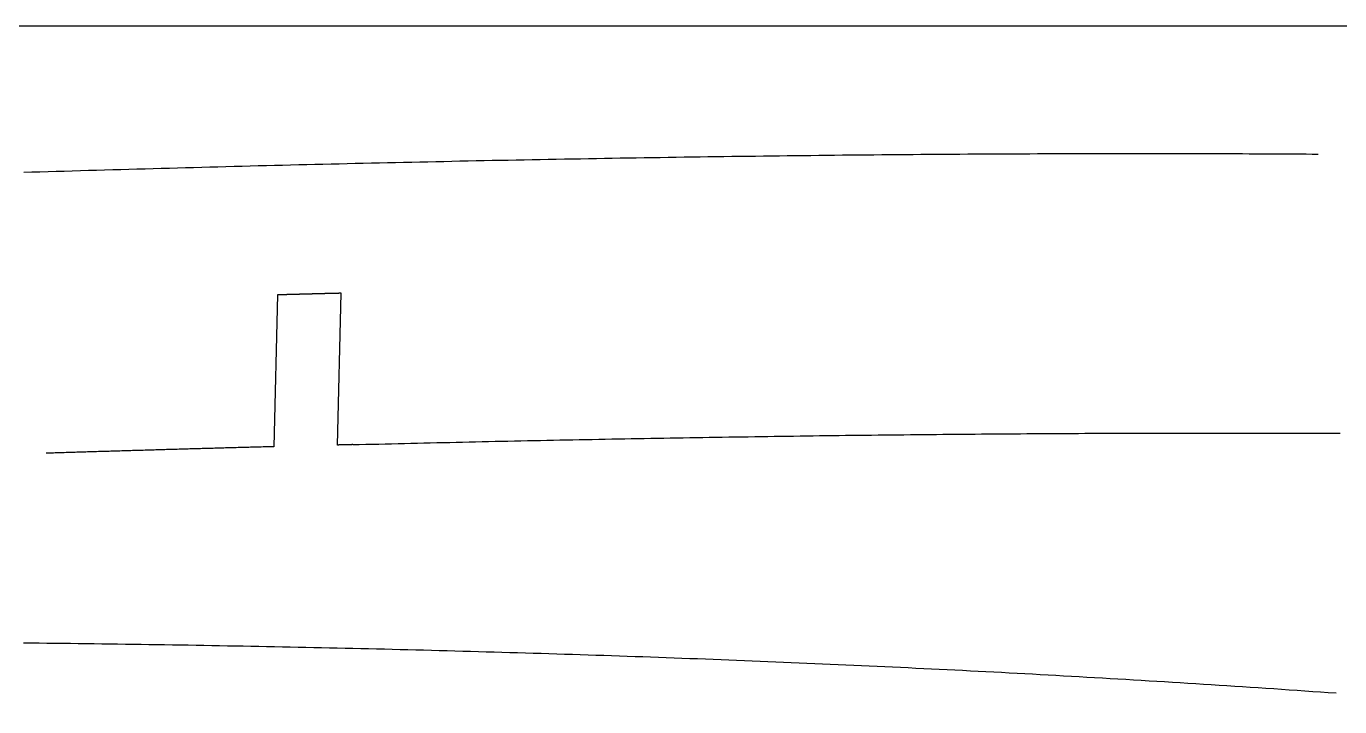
# Model space of a CAD drawing. Extents: x -537 to 363, y 432 to 791.
# Drawn here: x -323.3 to -271.4, y 764.2 to 791.1 of the extents above; entities that cross this region are included whole.
import ezdxf

# ---------------------------------------------------------------- set-up
doc = ezdxf.new("R2010")
doc.units = 0
doc.layers.get('0').update_dxf_attribs({"linetype": 'CONTINUOUS'})
doc.layers.add('90X10', color=1, linetype='CONTINUOUS')

msp = doc.modelspace()

# ---------------------------------------------------------------- linework, layer by layer
for p, q in [((-313.367, 780.449), (-313.512, 774.445)), ((-310.988, 774.51), (-310.843, 780.514))]:
    msp.add_line(p, q)
for points in [[(-272.21, 786.007, 0), (-272.447, 786.009, 0), (-272.686, 786.01, 0), (-272.927, 786.012, 0), (-273.171, 786.013, 0), (-273.416, 786.015, 0), (-273.663, 786.016, 0), (-273.913, 786.017, 0), (-274.164, 786.018, 0), (-274.418, 786.02, 0), (-274.674, 786.021, 0), (-274.932, 786.022, 0), (-275.192, 786.023, 0), (-275.454, 786.023, 0), (-275.719, 786.024, 0), (-275.986, 786.025, 0), (-276.254, 786.026, 0), (-276.525, 786.027, 0), (-276.799, 786.027, 0), (-277.074, 786.028, 0), (-277.352, 786.028, 0), (-277.632, 786.029, 0), (-277.914, 786.029, 0), (-278.199, 786.029, 0), (-278.486, 786.029, 0), (-278.775, 786.03, 0), (-279.067, 786.03, 0), (-279.361, 786.03, 0), (-279.657, 786.03, 0), (-279.955, 786.03, 0), (-280.256, 786.029, 0), (-280.559, 786.029, 0), (-280.863, 786.029, 0), (-281.167, 786.028, 0), (-281.471, 786.028, 0), (-281.775, 786.027, 0), (-282.08, 786.027, 0), (-282.385, 786.026, 0), (-282.69, 786.025, 0), (-282.995, 786.024, 0), (-283.301, 786.023, 0), (-283.607, 786.022, 0), (-283.913, 786.021, 0), (-284.22, 786.019, 0), (-284.526, 786.018, 0), (-284.833, 786.017, 0), (-285.14, 786.015, 0), (-285.448, 786.013, 0), (-285.755, 786.012, 0), (-286.063, 786.01, 0), (-286.371, 786.008, 0), (-286.679, 786.006, 0), (-286.988, 786.004, 0), (-287.297, 786.002, 0), (-287.605, 786, 0), (-287.915, 785.997, 0), (-288.224, 785.995, 0), (-288.534, 785.992, 0), (-288.843, 785.99, 0), (-289.153, 785.987, 0), (-289.464, 785.984, 0), (-289.774, 785.982, 0), (-290.085, 785.979, 0), (-290.396, 785.976, 0), (-290.707, 785.973, 0), (-291.018, 785.97, 0), (-291.329, 785.967, 0), (-291.641, 785.963, 0), (-291.953, 785.96, 0), (-292.265, 785.956, 0), (-292.577, 785.953, 0), (-292.889, 785.949, 0), (-293.202, 785.946, 0), (-293.515, 785.942, 0), (-293.828, 785.938, 0), (-294.141, 785.934, 0), (-294.454, 785.93, 0), (-294.767, 785.926, 0), (-295.081, 785.922, 0), (-295.395, 785.918, 0), (-295.709, 785.914, 0), (-296.023, 785.909, 0), (-296.337, 785.905, 0), (-296.651, 785.9, 0), (-296.966, 785.896, 0), (-297.281, 785.891, 0), (-297.595, 785.887, 0), (-297.91, 785.882, 0), (-298.226, 785.877, 0), (-298.541, 785.872, 0), (-298.856, 785.867, 0), (-299.172, 785.862, 0), (-299.488, 785.857, 0), (-299.804, 785.852, 0), (-300.12, 785.846, 0), (-300.436, 785.841, 0), (-300.752, 785.835, 0), (-301.068, 785.83, 0), (-301.385, 785.824, 0), (-301.701, 785.819, 0), (-302.018, 785.813, 0), (-302.335, 785.807, 0), (-302.652, 785.801, 0), (-302.969, 785.796, 0), (-303.286, 785.79, 0), (-303.604, 785.783, 0), (-303.921, 785.777, 0), (-304.238, 785.771, 0), (-304.556, 785.765, 0), (-304.874, 785.759, 0), (-305.192, 785.752, 0), (-305.51, 785.746, 0), (-305.828, 785.739, 0), (-306.146, 785.733, 0), (-306.464, 785.726, 0), (-306.782, 785.719, 0), (-307.101, 785.713, 0), (-307.419, 785.706, 0), (-307.737, 785.699, 0), (-308.056, 785.692, 0), (-308.375, 785.685, 0), (-308.693, 785.678, 0), (-309.012, 785.671, 0), (-309.331, 785.663, 0), (-309.65, 785.656, 0), (-309.969, 785.649, 0), (-310.288, 785.641, 0), (-310.607, 785.634, 0), (-310.927, 785.626, 0), (-311.246, 785.619, 0), (-311.565, 785.611, 0), (-311.885, 785.604, 0), (-312.204, 785.596, 0), (-312.523, 785.588, 0), (-312.843, 785.58, 0), (-313.162, 785.572, 0), (-313.482, 785.564, 0), (-313.802, 785.556, 0), (-314.121, 785.548, 0), (-314.441, 785.54, 0), (-314.761, 785.532, 0), (-315.081, 785.523, 0), (-315.4, 785.515, 0), (-315.72, 785.507, 0), (-316.04, 785.498, 0), (-316.36, 785.49, 0), (-316.68, 785.481, 0), (-317, 785.473, 0), (-317.32, 785.464, 0), (-317.639, 785.455, 0), (-317.959, 785.446, 0), (-318.279, 785.438, 0), (-318.599, 785.429, 0), (-318.919, 785.42, 0), (-319.239, 785.411, 0), (-319.559, 785.402, 0), (-319.879, 785.393, 0), (-320.199, 785.383, 0), (-320.519, 785.374, 0), (-320.839, 785.365, 0), (-321.159, 785.356, 0), (-321.479, 785.346, 0), (-321.798, 785.337, 0), (-322.118, 785.328, 0), (-322.438, 785.318, 0), (-322.758, 785.309, 0), (-323.078, 785.299, 0), (-323.397, 785.289, 0)], [(-310.843, 780.514, 0), (-310.851, 780.514, 0), (-310.859, 780.513, 0), (-310.867, 780.513, 0), (-310.875, 780.513, 0), (-310.883, 780.513, 0), (-310.891, 780.513, 0), (-310.899, 780.512, 0), (-310.907, 780.512, 0), (-310.915, 780.512, 0), (-310.923, 780.512, 0), (-310.931, 780.512, 0), (-310.939, 780.511, 0), (-310.946, 780.511, 0), (-310.954, 780.511, 0), (-310.962, 780.511, 0), (-310.97, 780.511, 0), (-310.978, 780.51, 0), (-310.986, 780.51, 0), (-310.994, 780.51, 0), (-311.002, 780.51, 0), (-311.01, 780.51, 0), (-311.018, 780.51, 0), (-311.026, 780.509, 0), (-311.034, 780.509, 0), (-311.042, 780.509, 0), (-311.049, 780.509, 0), (-311.057, 780.509, 0), (-311.065, 780.508, 0), (-311.073, 780.508, 0), (-311.081, 780.508, 0), (-311.089, 780.508, 0), (-311.097, 780.508, 0), (-311.105, 780.507, 0), (-311.113, 780.507, 0), (-311.121, 780.507, 0), (-311.129, 780.507, 0), (-311.137, 780.507, 0), (-311.145, 780.506, 0), (-311.152, 780.506, 0), (-311.16, 780.506, 0), (-311.168, 780.506, 0), (-311.176, 780.506, 0), (-311.184, 780.505, 0), (-311.192, 780.505, 0), (-311.2, 780.505, 0), (-311.208, 780.505, 0), (-311.216, 780.504, 0), (-311.224, 780.504, 0), (-311.232, 780.504, 0), (-311.24, 780.504, 0), (-311.248, 780.504, 0), (-311.255, 780.503, 0), (-311.263, 780.503, 0), (-311.271, 780.503, 0), (-311.279, 780.503, 0), (-311.287, 780.503, 0), (-311.295, 780.502, 0), (-311.303, 780.502, 0), (-311.311, 780.502, 0), (-311.319, 780.502, 0), (-311.327, 780.502, 0), (-311.335, 780.501, 0), (-311.343, 780.501, 0), (-311.35, 780.501, 0), (-311.358, 780.501, 0), (-311.366, 780.501, 0), (-311.374, 780.5, 0), (-311.382, 780.5, 0), (-311.39, 780.5, 0), (-311.398, 780.5, 0), (-311.406, 780.5, 0), (-311.414, 780.499, 0), (-311.422, 780.499, 0), (-311.43, 780.499, 0), (-311.438, 780.499, 0), (-311.446, 780.499, 0), (-311.453, 780.498, 0), (-311.461, 780.498, 0), (-311.469, 780.498, 0), (-311.477, 780.498, 0), (-311.485, 780.498, 0), (-311.493, 780.497, 0), (-311.501, 780.497, 0), (-311.509, 780.497, 0), (-311.517, 780.497, 0), (-311.525, 780.497, 0), (-311.533, 780.496, 0), (-311.541, 780.496, 0), (-311.548, 780.496, 0), (-311.556, 780.496, 0), (-311.564, 780.496, 0), (-311.572, 780.495, 0), (-311.58, 780.495, 0), (-311.588, 780.495, 0), (-311.596, 780.495, 0), (-311.604, 780.495, 0), (-311.612, 780.494, 0), (-311.62, 780.494, 0), (-311.628, 780.494, 0), (-311.636, 780.494, 0), (-311.643, 780.494, 0), (-311.651, 780.493, 0), (-311.659, 780.493, 0), (-311.667, 780.493, 0), (-311.675, 780.493, 0), (-311.683, 780.493, 0), (-311.691, 780.492, 0), (-311.699, 780.492, 0), (-311.707, 780.492, 0), (-311.715, 780.492, 0), (-311.723, 780.492, 0), (-311.731, 780.491, 0), (-311.738, 780.491, 0), (-311.746, 780.491, 0), (-311.754, 780.491, 0), (-311.762, 780.491, 0), (-311.77, 780.49, 0), (-311.778, 780.49, 0), (-311.786, 780.49, 0), (-311.794, 780.49, 0), (-311.802, 780.49, 0), (-311.81, 780.489, 0), (-311.818, 780.489, 0), (-311.826, 780.489, 0), (-311.833, 780.489, 0), (-311.841, 780.489, 0), (-311.849, 780.488, 0), (-311.857, 780.488, 0), (-311.865, 780.488, 0), (-311.873, 780.488, 0), (-311.881, 780.488, 0), (-311.889, 780.487, 0), (-311.897, 780.487, 0), (-311.905, 780.487, 0), (-311.913, 780.487, 0), (-311.921, 780.487, 0), (-311.928, 780.486, 0), (-311.936, 780.486, 0), (-311.944, 780.486, 0), (-311.952, 780.486, 0), (-311.96, 780.486, 0), (-311.968, 780.485, 0), (-311.976, 780.485, 0), (-311.984, 780.485, 0), (-311.992, 780.485, 0), (-312, 780.484, 0), (-312.008, 780.484, 0), (-312.015, 780.484, 0), (-312.023, 780.484, 0), (-312.031, 780.484, 0), (-312.039, 780.483, 0), (-312.047, 780.483, 0), (-312.055, 780.483, 0), (-312.063, 780.483, 0), (-312.071, 780.483, 0), (-312.079, 780.482, 0), (-312.087, 780.482, 0), (-312.095, 780.482, 0), (-312.103, 780.482, 0), (-312.11, 780.482, 0), (-312.118, 780.481, 0), (-312.126, 780.481, 0), (-312.134, 780.481, 0), (-312.142, 780.481, 0), (-312.15, 780.481, 0), (-312.158, 780.48, 0), (-312.166, 780.48, 0), (-312.174, 780.48, 0), (-312.182, 780.48, 0), (-312.19, 780.48, 0), (-312.197, 780.479, 0), (-312.205, 780.479, 0), (-312.213, 780.479, 0), (-312.221, 780.479, 0), (-312.229, 780.479, 0), (-312.237, 780.478, 0), (-312.245, 780.478, 0), (-312.253, 780.478, 0), (-312.261, 780.478, 0), (-312.269, 780.478, 0), (-312.277, 780.477, 0), (-312.284, 780.477, 0), (-312.292, 780.477, 0), (-312.3, 780.477, 0), (-312.308, 780.477, 0), (-312.316, 780.476, 0), (-312.324, 780.476, 0), (-312.332, 780.476, 0), (-312.34, 780.476, 0), (-312.348, 780.476, 0), (-312.356, 780.475, 0), (-312.364, 780.475, 0), (-312.371, 780.475, 0), (-312.379, 780.475, 0), (-312.387, 780.474, 0), (-312.395, 780.474, 0), (-312.403, 780.474, 0), (-312.411, 780.474, 0), (-312.419, 780.474, 0), (-312.427, 780.473, 0), (-312.435, 780.473, 0), (-312.443, 780.473, 0), (-312.451, 780.473, 0), (-312.458, 780.473, 0), (-312.466, 780.472, 0), (-312.474, 780.472, 0), (-312.482, 780.472, 0), (-312.49, 780.472, 0), (-312.498, 780.472, 0), (-312.506, 780.471, 0), (-312.514, 780.471, 0), (-312.522, 780.471, 0), (-312.53, 780.471, 0), (-312.538, 780.471, 0), (-312.545, 780.47, 0), (-312.553, 780.47, 0), (-312.561, 780.47, 0), (-312.569, 780.47, 0), (-312.577, 780.47, 0), (-312.585, 780.469, 0), (-312.593, 780.469, 0), (-312.601, 780.469, 0), (-312.609, 780.469, 0), (-312.617, 780.469, 0), (-312.625, 780.468, 0), (-312.632, 780.468, 0), (-312.64, 780.468, 0), (-312.648, 780.468, 0), (-312.656, 780.467, 0), (-312.664, 780.467, 0), (-312.672, 780.467, 0), (-312.68, 780.467, 0), (-312.688, 780.467, 0), (-312.696, 780.466, 0), (-312.704, 780.466, 0), (-312.712, 780.466, 0), (-312.719, 780.466, 0), (-312.727, 780.466, 0), (-312.735, 780.465, 0), (-312.743, 780.465, 0), (-312.751, 780.465, 0), (-312.759, 780.465, 0), (-312.767, 780.465, 0), (-312.775, 780.464, 0), (-312.783, 780.464, 0), (-312.791, 780.464, 0), (-312.798, 780.464, 0), (-312.806, 780.464, 0), (-312.814, 780.463, 0), (-312.822, 780.463, 0), (-312.83, 780.463, 0), (-312.838, 780.463, 0), (-312.846, 780.463, 0), (-312.854, 780.462, 0), (-312.862, 780.462, 0), (-312.87, 780.462, 0), (-312.877, 780.462, 0), (-312.885, 780.461, 0), (-312.893, 780.461, 0), (-312.901, 780.461, 0), (-312.909, 780.461, 0), (-312.917, 780.461, 0), (-312.925, 780.46, 0), (-312.933, 780.46, 0), (-312.941, 780.46, 0), (-312.949, 780.46, 0), (-312.957, 780.46, 0), (-312.964, 780.459, 0), (-312.972, 780.459, 0), (-312.98, 780.459, 0), (-312.988, 780.459, 0), (-312.996, 780.459, 0), (-313.004, 780.458, 0), (-313.012, 780.458, 0), (-313.02, 780.458, 0), (-313.028, 780.458, 0), (-313.036, 780.458, 0), (-313.043, 780.457, 0), (-313.051, 780.457, 0), (-313.059, 780.457, 0), (-313.067, 780.457, 0), (-313.075, 780.457, 0), (-313.083, 780.456, 0), (-313.091, 780.456, 0), (-313.099, 780.456, 0), (-313.107, 780.456, 0), (-313.115, 780.455, 0), (-313.122, 780.455, 0), (-313.13, 780.455, 0), (-313.138, 780.455, 0), (-313.146, 780.455, 0), (-313.154, 780.454, 0), (-313.162, 780.454, 0), (-313.17, 780.454, 0), (-313.178, 780.454, 0), (-313.186, 780.454, 0), (-313.194, 780.453, 0), (-313.201, 780.453, 0), (-313.209, 780.453, 0), (-313.217, 780.453, 0), (-313.225, 780.453, 0), (-313.233, 780.452, 0), (-313.241, 780.452, 0), (-313.249, 780.452, 0), (-313.257, 780.452, 0), (-313.265, 780.452, 0), (-313.273, 780.451, 0), (-313.28, 780.451, 0), (-313.288, 780.451, 0), (-313.296, 780.451, 0), (-313.304, 780.45, 0), (-313.312, 780.45, 0), (-313.32, 780.45, 0), (-313.328, 780.45, 0), (-313.336, 780.45, 0), (-313.344, 780.449, 0), (-313.352, 780.449, 0), (-313.359, 780.449, 0), (-313.367, 780.449, 0)], [(-310.381, 774.526, 0), (-310.385, 774.525, 0), (-310.39, 774.525, 0), (-310.395, 774.525, 0), (-310.4, 774.525, 0), (-310.405, 774.525, 0), (-310.409, 774.525, 0), (-310.414, 774.525, 0), (-310.419, 774.525, 0), (-310.424, 774.524, 0), (-310.428, 774.524, 0), (-310.433, 774.524, 0), (-310.438, 774.524, 0), (-310.443, 774.524, 0), (-310.448, 774.524, 0), (-310.452, 774.524, 0), (-310.457, 774.524, 0), (-310.462, 774.524, 0), (-310.467, 774.523, 0), (-310.471, 774.523, 0), (-310.476, 774.523, 0), (-310.481, 774.523, 0), (-310.486, 774.523, 0), (-310.491, 774.523, 0), (-310.495, 774.523, 0), (-310.5, 774.523, 0), (-310.505, 774.522, 0), (-310.51, 774.522, 0), (-310.514, 774.522, 0), (-310.519, 774.522, 0), (-310.524, 774.522, 0), (-310.529, 774.522, 0), (-310.534, 774.522, 0), (-310.538, 774.522, 0), (-310.543, 774.521, 0), (-310.548, 774.521, 0), (-310.553, 774.521, 0), (-310.558, 774.521, 0), (-310.562, 774.521, 0), (-310.567, 774.521, 0), (-310.572, 774.521, 0), (-310.577, 774.521, 0), (-310.581, 774.521, 0), (-310.586, 774.52, 0), (-310.591, 774.52, 0), (-310.596, 774.52, 0), (-310.601, 774.52, 0), (-310.605, 774.52, 0), (-310.61, 774.52, 0), (-310.615, 774.52, 0), (-310.62, 774.52, 0), (-310.624, 774.519, 0), (-310.629, 774.519, 0), (-310.634, 774.519, 0), (-310.639, 774.519, 0), (-310.644, 774.519, 0), (-310.648, 774.519, 0), (-310.653, 774.519, 0), (-310.658, 774.519, 0), (-310.663, 774.518, 0), (-310.667, 774.518, 0), (-310.672, 774.518, 0), (-310.677, 774.518, 0), (-310.682, 774.518, 0), (-310.687, 774.518, 0), (-310.691, 774.518, 0), (-310.696, 774.518, 0), (-310.701, 774.518, 0), (-310.706, 774.517, 0), (-310.71, 774.517, 0), (-310.715, 774.517, 0), (-310.72, 774.517, 0), (-310.725, 774.517, 0), (-310.73, 774.517, 0), (-310.734, 774.517, 0), (-310.739, 774.517, 0), (-310.744, 774.516, 0), (-310.749, 774.516, 0), (-310.753, 774.516, 0), (-310.758, 774.516, 0), (-310.763, 774.516, 0), (-310.768, 774.516, 0), (-310.773, 774.516, 0), (-310.777, 774.516, 0), (-310.782, 774.515, 0), (-310.787, 774.515, 0), (-310.792, 774.515, 0), (-310.796, 774.515, 0), (-310.801, 774.515, 0), (-310.806, 774.515, 0), (-310.811, 774.515, 0), (-310.816, 774.515, 0), (-310.82, 774.515, 0), (-310.825, 774.514, 0), (-310.83, 774.514, 0), (-310.835, 774.514, 0), (-310.839, 774.514, 0), (-310.844, 774.514, 0), (-310.849, 774.514, 0), (-310.854, 774.514, 0), (-310.859, 774.514, 0), (-310.863, 774.513, 0), (-310.868, 774.513, 0), (-310.873, 774.513, 0), (-310.878, 774.513, 0), (-310.882, 774.513, 0), (-310.887, 774.513, 0), (-310.892, 774.513, 0), (-310.897, 774.513, 0), (-310.902, 774.512, 0), (-310.906, 774.512, 0), (-310.911, 774.512, 0), (-310.916, 774.512, 0), (-310.921, 774.512, 0), (-310.925, 774.512, 0), (-310.93, 774.512, 0), (-310.935, 774.512, 0), (-310.94, 774.512, 0), (-310.945, 774.511, 0), (-310.949, 774.511, 0), (-310.954, 774.511, 0), (-310.959, 774.511, 0), (-310.964, 774.511, 0), (-310.968, 774.511, 0), (-310.973, 774.511, 0), (-310.978, 774.511, 0), (-310.983, 774.51, 0), (-310.988, 774.51, 0)], [(-310.381, 774.526, 0), (-310.126, 774.532, 0), (-309.871, 774.538, 0), (-309.616, 774.544, 0), (-309.361, 774.551, 0), (-309.106, 774.557, 0), (-308.851, 774.563, 0), (-308.596, 774.569, 0), (-308.34, 774.575, 0), (-308.085, 774.581, 0), (-307.829, 774.587, 0), (-307.574, 774.593, 0), (-307.318, 774.599, 0), (-307.063, 774.605, 0), (-306.807, 774.611, 0), (-306.551, 774.617, 0), (-306.296, 774.623, 0), (-306.04, 774.628, 0), (-305.784, 774.634, 0), (-305.528, 774.64, 0), (-305.272, 774.645, 0), (-305.016, 774.651, 0), (-304.76, 774.657, 0), (-304.503, 774.662, 0), (-304.247, 774.668, 0), (-303.991, 774.673, 0), (-303.735, 774.678, 0), (-303.478, 774.684, 0), (-303.222, 774.689, 0), (-302.965, 774.694, 0), (-302.709, 774.7, 0), (-302.452, 774.705, 0), (-302.196, 774.71, 0), (-301.939, 774.715, 0), (-301.683, 774.72, 0), (-301.426, 774.725, 0), (-301.169, 774.73, 0), (-300.913, 774.735, 0), (-300.656, 774.74, 0), (-300.399, 774.745, 0), (-300.142, 774.75, 0), (-299.886, 774.755, 0), (-299.629, 774.759, 0), (-299.372, 774.764, 0), (-299.115, 774.769, 0), (-298.858, 774.773, 0), (-298.601, 774.778, 0), (-298.344, 774.782, 0), (-298.087, 774.787, 0), (-297.831, 774.791, 0), (-297.574, 774.796, 0), (-297.317, 774.8, 0), (-297.06, 774.804, 0), (-296.803, 774.809, 0), (-296.546, 774.813, 0), (-296.289, 774.817, 0), (-296.032, 774.821, 0), (-295.775, 774.825, 0), (-295.518, 774.829, 0), (-295.261, 774.833, 0), (-295.004, 774.837, 0), (-294.747, 774.841, 0), (-294.49, 774.845, 0), (-294.233, 774.849, 0), (-293.976, 774.852, 0), (-293.719, 774.856, 0), (-293.463, 774.86, 0), (-293.206, 774.863, 0), (-292.949, 774.867, 0), (-292.692, 774.871, 0), (-292.435, 774.874, 0), (-292.178, 774.877, 0), (-291.922, 774.881, 0), (-291.665, 774.884, 0), (-291.408, 774.887, 0), (-291.151, 774.891, 0), (-290.895, 774.894, 0), (-290.638, 774.897, 0), (-290.382, 774.9, 0), (-290.125, 774.903, 0), (-289.868, 774.906, 0), (-289.612, 774.909, 0), (-289.355, 774.912, 0), (-289.099, 774.914, 0), (-288.843, 774.917, 0), (-288.586, 774.92, 0), (-288.33, 774.923, 0), (-288.074, 774.925, 0), (-287.818, 774.928, 0), (-287.561, 774.93, 0), (-287.305, 774.933, 0), (-287.049, 774.935, 0), (-286.793, 774.937, 0), (-286.537, 774.94, 0), (-286.281, 774.942, 0), (-286.025, 774.944, 0), (-285.77, 774.946, 0), (-285.514, 774.948, 0), (-285.258, 774.95, 0), (-285.003, 774.952, 0), (-284.747, 774.954, 0), (-284.492, 774.956, 0), (-284.236, 774.958, 0), (-283.981, 774.959, 0), (-283.726, 774.961, 0), (-283.47, 774.963, 0), (-283.215, 774.964, 0), (-282.96, 774.966, 0), (-282.705, 774.967, 0), (-282.45, 774.969, 0), (-282.195, 774.97, 0), (-281.941, 774.971, 0), (-281.686, 774.972, 0), (-281.431, 774.974, 0), (-281.177, 774.975, 0), (-280.922, 774.976, 0), (-280.668, 774.977, 0), (-280.414, 774.978, 0), (-280.16, 774.979, 0), (-279.906, 774.979, 0), (-279.652, 774.98, 0), (-279.398, 774.981, 0), (-279.144, 774.981, 0), (-278.89, 774.982, 0), (-278.637, 774.983, 0), (-278.383, 774.983, 0), (-278.13, 774.983, 0), (-277.876, 774.984, 0)], [(-277.876, 774.984, 0), (-277.796, 774.984, 0), (-277.716, 774.984, 0), (-277.636, 774.984, 0), (-277.556, 774.984, 0), (-277.476, 774.984, 0), (-277.396, 774.984, 0), (-277.317, 774.984, 0), (-277.238, 774.984, 0), (-277.158, 774.985, 0), (-277.079, 774.985, 0), (-277.001, 774.985, 0), (-276.922, 774.985, 0), (-276.844, 774.985, 0), (-276.765, 774.985, 0), (-276.687, 774.985, 0), (-276.609, 774.985, 0), (-276.531, 774.985, 0), (-276.454, 774.985, 0), (-276.376, 774.985, 0), (-276.299, 774.985, 0), (-276.222, 774.985, 0), (-276.145, 774.985, 0), (-276.068, 774.985, 0), (-275.991, 774.985, 0), (-275.914, 774.985, 0), (-275.838, 774.985, 0), (-275.762, 774.985, 0), (-275.686, 774.985, 0), (-275.61, 774.985, 0), (-275.534, 774.985, 0), (-275.458, 774.985, 0), (-275.383, 774.985, 0), (-275.308, 774.985, 0), (-275.232, 774.985, 0), (-275.157, 774.985, 0), (-275.083, 774.985, 0), (-275.008, 774.984, 0), (-274.933, 774.984, 0), (-274.859, 774.984, 0), (-274.785, 774.984, 0), (-274.711, 774.984, 0), (-274.637, 774.984, 0), (-274.563, 774.984, 0), (-274.489, 774.984, 0), (-274.416, 774.984, 0), (-274.343, 774.984, 0), (-274.269, 774.984, 0), (-274.196, 774.983, 0), (-274.124, 774.983, 0), (-274.051, 774.983, 0), (-273.978, 774.983, 0), (-273.906, 774.983, 0), (-273.834, 774.983, 0), (-273.761, 774.983, 0), (-273.69, 774.983, 0), (-273.618, 774.982, 0), (-273.546, 774.982, 0), (-273.475, 774.982, 0), (-273.403, 774.982, 0), (-273.332, 774.982, 0), (-273.261, 774.982, 0), (-273.19, 774.981, 0), (-273.119, 774.981, 0), (-273.048, 774.981, 0), (-272.978, 774.981, 0), (-272.908, 774.981, 0), (-272.837, 774.98, 0), (-272.767, 774.98, 0), (-272.697, 774.98, 0), (-272.628, 774.98, 0), (-272.558, 774.98, 0), (-272.488, 774.979, 0), (-272.419, 774.979, 0), (-272.35, 774.979, 0), (-272.281, 774.979, 0), (-272.212, 774.978, 0), (-272.143, 774.978, 0), (-272.074, 774.978, 0), (-272.006, 774.978, 0), (-271.938, 774.977, 0), (-271.869, 774.977, 0), (-271.801, 774.977, 0), (-271.733, 774.977, 0), (-271.666, 774.976, 0), (-271.598, 774.976, 0), (-271.53, 774.976, 0), (-271.463, 774.975, 0), (-271.396, 774.975, 0), (-271.329, 774.975, 0)], [(-313.512, 774.445, 0), (-313.582, 774.443, 0), (-313.652, 774.441, 0), (-313.723, 774.439, 0), (-313.793, 774.437, 0), (-313.864, 774.435, 0), (-313.934, 774.433, 0), (-314.005, 774.432, 0), (-314.075, 774.43, 0), (-314.146, 774.428, 0), (-314.216, 774.426, 0), (-314.287, 774.424, 0), (-314.357, 774.422, 0), (-314.428, 774.42, 0), (-314.499, 774.418, 0), (-314.569, 774.416, 0), (-314.64, 774.414, 0), (-314.71, 774.412, 0), (-314.781, 774.411, 0), (-314.851, 774.409, 0), (-314.922, 774.407, 0), (-314.993, 774.405, 0), (-315.063, 774.403, 0), (-315.134, 774.401, 0), (-315.204, 774.399, 0), (-315.275, 774.397, 0), (-315.346, 774.395, 0), (-315.416, 774.393, 0), (-315.487, 774.391, 0), (-315.558, 774.389, 0), (-315.628, 774.387, 0), (-315.699, 774.385, 0), (-315.769, 774.383, 0), (-315.84, 774.381, 0), (-315.911, 774.379, 0), (-315.982, 774.377, 0), (-316.052, 774.375, 0), (-316.123, 774.373, 0), (-316.194, 774.371, 0), (-316.264, 774.369, 0), (-316.335, 774.368, 0), (-316.406, 774.366, 0), (-316.476, 774.364, 0), (-316.547, 774.362, 0), (-316.618, 774.36, 0), (-316.689, 774.358, 0), (-316.759, 774.356, 0), (-316.83, 774.354, 0), (-316.901, 774.352, 0), (-316.972, 774.35, 0), (-317.042, 774.347, 0), (-317.113, 774.345, 0), (-317.184, 774.343, 0), (-317.255, 774.341, 0), (-317.326, 774.339, 0), (-317.396, 774.337, 0), (-317.467, 774.335, 0), (-317.538, 774.333, 0), (-317.609, 774.331, 0), (-317.68, 774.329, 0), (-317.75, 774.327, 0), (-317.821, 774.325, 0), (-317.892, 774.323, 0), (-317.963, 774.321, 0), (-318.034, 774.319, 0), (-318.105, 774.317, 0), (-318.176, 774.315, 0), (-318.246, 774.313, 0), (-318.317, 774.311, 0), (-318.388, 774.309, 0), (-318.459, 774.307, 0), (-318.53, 774.305, 0), (-318.601, 774.303, 0), (-318.672, 774.3, 0), (-318.743, 774.298, 0), (-318.814, 774.296, 0), (-318.884, 774.294, 0), (-318.955, 774.292, 0), (-319.026, 774.29, 0), (-319.097, 774.288, 0), (-319.168, 774.286, 0), (-319.239, 774.284, 0), (-319.31, 774.282, 0), (-319.381, 774.28, 0), (-319.452, 774.277, 0), (-319.523, 774.275, 0), (-319.594, 774.273, 0), (-319.665, 774.271, 0), (-319.736, 774.269, 0), (-319.807, 774.267, 0), (-319.878, 774.265, 0), (-319.949, 774.263, 0), (-320.02, 774.261, 0), (-320.091, 774.258, 0), (-320.162, 774.256, 0), (-320.233, 774.254, 0), (-320.304, 774.252, 0), (-320.375, 774.25, 0), (-320.446, 774.248, 0), (-320.517, 774.246, 0), (-320.588, 774.243, 0), (-320.659, 774.241, 0), (-320.73, 774.239, 0), (-320.801, 774.237, 0), (-320.872, 774.235, 0), (-320.943, 774.233, 0), (-321.014, 774.231, 0), (-321.085, 774.228, 0), (-321.156, 774.226, 0), (-321.228, 774.224, 0), (-321.299, 774.222, 0), (-321.37, 774.22, 0), (-321.441, 774.217, 0), (-321.512, 774.215, 0), (-321.583, 774.213, 0), (-321.654, 774.211, 0), (-321.725, 774.209, 0), (-321.796, 774.207, 0), (-321.867, 774.204, 0), (-321.939, 774.202, 0), (-322.01, 774.2, 0), (-322.081, 774.198, 0), (-322.152, 774.196, 0), (-322.223, 774.193, 0), (-322.294, 774.191, 0), (-322.365, 774.189, 0), (-322.437, 774.187, 0), (-322.508, 774.185, 0)], [(-271.495, 764.689, 0), (-271.804, 764.711, 0), (-272.113, 764.732, 0), (-272.421, 764.754, 0), (-272.73, 764.776, 0), (-273.039, 764.797, 0), (-273.347, 764.818, 0), (-273.656, 764.839, 0), (-273.964, 764.86, 0), (-274.273, 764.881, 0), (-274.581, 764.901, 0), (-274.89, 764.922, 0), (-275.198, 764.942, 0), (-275.506, 764.962, 0), (-275.814, 764.983, 0), (-276.123, 765.002, 0), (-276.431, 765.022, 0), (-276.739, 765.042, 0), (-277.047, 765.061, 0), (-277.355, 765.081, 0), (-277.663, 765.1, 0), (-277.97, 765.119, 0), (-278.278, 765.138, 0), (-278.586, 765.157, 0), (-278.894, 765.176, 0), (-279.201, 765.194, 0), (-279.509, 765.213, 0), (-279.816, 765.231, 0), (-280.124, 765.249, 0), (-280.431, 765.267, 0), (-280.738, 765.285, 0), (-281.045, 765.303, 0), (-281.353, 765.32, 0), (-281.66, 765.338, 0), (-281.967, 765.355, 0), (-282.274, 765.373, 0), (-282.581, 765.39, 0), (-282.887, 765.407, 0), (-283.194, 765.423, 0), (-283.501, 765.44, 0), (-283.808, 765.457, 0), (-284.115, 765.473, 0), (-284.422, 765.49, 0), (-284.729, 765.506, 0), (-285.036, 765.522, 0), (-285.344, 765.538, 0), (-285.651, 765.554, 0), (-285.958, 765.57, 0), (-286.266, 765.585, 0), (-286.573, 765.601, 0), (-286.881, 765.616, 0), (-287.188, 765.631, 0), (-287.496, 765.647, 0), (-287.804, 765.662, 0), (-288.111, 765.677, 0), (-288.419, 765.691, 0), (-288.727, 765.706, 0), (-289.035, 765.721, 0), (-289.343, 765.735, 0), (-289.651, 765.749, 0), (-289.959, 765.764, 0), (-290.267, 765.778, 0), (-290.575, 765.792, 0), (-290.883, 765.805, 0), (-291.192, 765.819, 0), (-291.5, 765.833, 0), (-291.808, 765.846, 0), (-292.117, 765.86, 0), (-292.425, 765.873, 0), (-292.734, 765.886, 0), (-293.042, 765.899, 0), (-293.351, 765.912, 0), (-293.66, 765.925, 0), (-293.968, 765.938, 0), (-294.277, 765.95, 0), (-294.586, 765.963, 0), (-294.895, 765.975, 0), (-295.204, 765.988, 0), (-295.512, 766, 0), (-295.821, 766.012, 0), (-296.13, 766.024, 0), (-296.439, 766.035, 0), (-296.748, 766.047, 0), (-297.058, 766.059, 0), (-297.367, 766.07, 0), (-297.676, 766.082, 0), (-297.985, 766.093, 0), (-298.294, 766.104, 0), (-298.604, 766.115, 0), (-298.913, 766.126, 0), (-299.222, 766.137, 0), (-299.532, 766.148, 0), (-299.841, 766.158, 0), (-300.151, 766.169, 0), (-300.46, 766.179, 0), (-300.77, 766.19, 0), (-301.079, 766.2, 0), (-301.389, 766.21, 0), (-301.698, 766.22, 0), (-302.008, 766.23, 0), (-302.318, 766.24, 0), (-302.627, 766.249, 0), (-302.937, 766.259, 0), (-303.247, 766.268, 0), (-303.557, 766.278, 0), (-303.866, 766.287, 0), (-304.176, 766.296, 0), (-304.486, 766.305, 0), (-304.796, 766.314, 0), (-305.106, 766.323, 0), (-305.416, 766.332, 0), (-305.726, 766.34, 0), (-306.036, 766.349, 0), (-306.346, 766.357, 0), (-306.656, 766.366, 0), (-306.966, 766.374, 0), (-307.276, 766.382, 0), (-307.586, 766.39, 0), (-307.896, 766.398, 0), (-308.206, 766.406, 0), (-308.516, 766.414, 0), (-308.826, 766.421, 0), (-309.137, 766.429, 0), (-309.447, 766.436, 0), (-309.757, 766.444, 0), (-310.067, 766.451, 0), (-310.377, 766.458, 0), (-310.688, 766.465, 0), (-310.998, 766.472, 0), (-311.308, 766.479, 0), (-311.618, 766.486, 0), (-311.929, 766.493, 0), (-312.239, 766.499, 0), (-312.549, 766.506, 0), (-312.86, 766.512, 0), (-313.17, 766.518, 0), (-313.48, 766.525, 0), (-313.791, 766.531, 0), (-314.101, 766.537, 0), (-314.411, 766.543, 0), (-314.722, 766.549, 0), (-315.032, 766.554, 0), (-315.343, 766.56, 0), (-315.653, 766.566, 0), (-315.963, 766.571, 0), (-316.274, 766.576, 0), (-316.584, 766.582, 0), (-316.894, 766.587, 0), (-317.205, 766.592, 0), (-317.515, 766.597, 0), (-317.826, 766.602, 0), (-318.136, 766.607, 0), (-318.446, 766.612, 0), (-318.757, 766.616, 0), (-319.067, 766.621, 0), (-319.378, 766.625, 0), (-319.688, 766.63, 0), (-319.998, 766.634, 0), (-320.309, 766.638, 0), (-320.619, 766.642, 0), (-320.93, 766.646, 0), (-321.24, 766.65, 0), (-321.55, 766.654, 0), (-321.861, 766.658, 0), (-322.171, 766.662, 0), (-322.481, 766.665, 0), (-322.792, 766.669, 0), (-323.102, 766.673, 0), (-323.412, 766.676, 0)]]:
    msp.add_polyline3d(points)
at = {"layer": '90X10', "color": 1, "linetype": 'CONTINUOUS'}
msp.add_lwpolyline([(-537.056, 691.076), (362.944, 691.076), (362.944, 791.076), (-537.056, 791.076)], close=True, dxfattribs=at)

doc.saveas('drawing.dxf')
